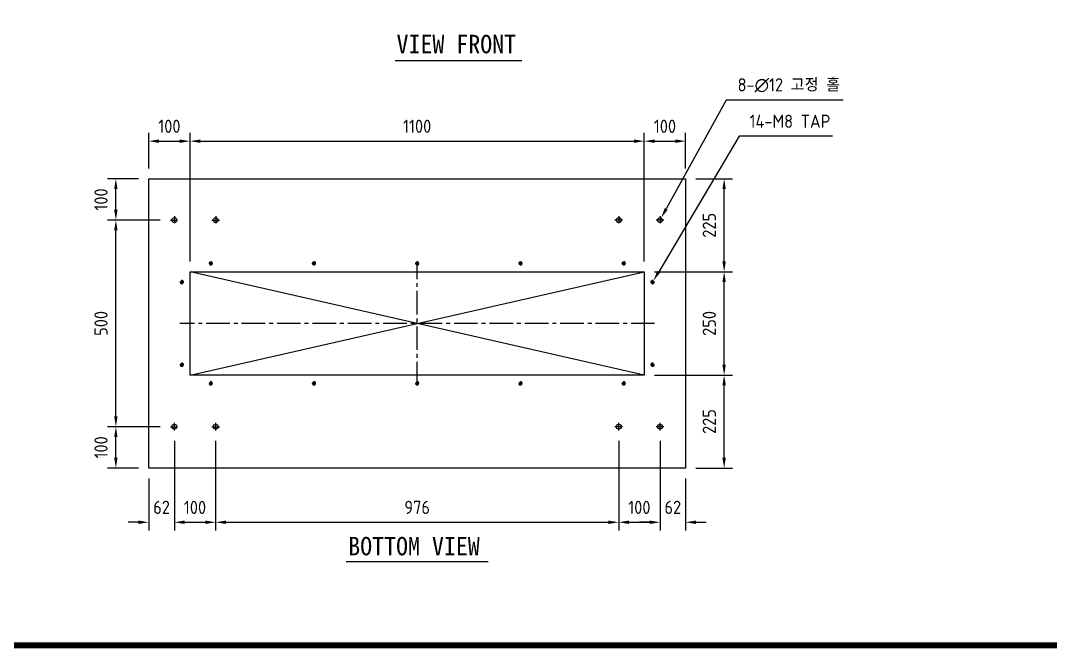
# Model space of a CAD drawing. Header units: millimetres. Extents: x -8980 to 16421, y 0 to 6237.
# Drawn here: x -6741 to -4247, y 98 to 1617 of the extents above; entities that cross this region are included whole.
import ezdxf
from ezdxf.enums import TextEntityAlignment as Align

# ---------------------------------------------------------------- set-up
doc = ezdxf.new("R2010")
doc.units = ezdxf.units.MM
for name, pattern in [('CENTER', [50.8, 31.75, -6.35, 6.35, -6.35]), ('CENTER1', [10, 7, -1, 1, -1]), ('CENTER2', [28.575, 19.05, -3.175, 3.175, -3.175])]:
    doc.linetypes.add(name, pattern=pattern)
for name, color, linetype in [('CENTER', 1, 'CENTER'), ('CL', 1, 'CENTER'), ('FORMAT-1', 7, 'Continuous'), ('THIN', 3, 'Continuous')]:
    doc.layers.add(name, color=color, linetype=linetype)
doc.styles.add('HAN', font='')
doc.styles.get("Standard").update_dxf_attribs({"font": 'ISOCP.SHX', "bigfont": 'WHGTXT.SHX'})
doc.styles.get('HAN').set_extended_font_data('GulimChe')
doc.dimstyles.new('PS-10', dxfattribs={"dimscale": 10, "dimtxt": 3.2, "dimasz": 2.5, "dimexe": 2, "dimexo": 2.5, "dimgap": 2, "dimtad": 1, "dimtoh": 1, "dimrnd": 0.05, "dimzin": 12, "dimdsep": 46, "dimtxsty": 'Standard', "dimcen": 0, "dimclrt": 2, "dimazin": 3, "dimtfac": 1, "dimtofl": 0, "dimtmove": 0, "dimatfit": 3, "dimfxl": 0, "dimtolj": 1, "dimtzin": 0, "dimarcsym": 0})

# ---------------------------------------------------------------- blocks, each defined once
blk = doc.blocks.new('format-3')
at = {"layer": 'FORMAT-1', "const_width": 0.7}
blk.add_lwpolyline([(13, 5), (13, 292), (415, 292), (415, 5)], close=True, dxfattribs=at)
at = {"style": 'HAN'}
for tag, height, p in [('MODEL-NAME', 3, (386.6, 31.53)), ('SCALE', 2.7, (321.31, 26.29)), ('PART-NAME', 3, (386.6, 26.29)), ('PART-NO', 3, (386.6, 21.01)), ('DRA-BY', 3, (261.22, 19.44)), ('CH-BY', 3, (277.71, 19.44)), ('APP-BY', 3, (294.2, 19.44)), ('관련업체', 3, (334.02, 9.26)), ('DRA-DATE', 2.5, (261.22, 7.48)), ('CH-DATE', 2.5, (277.71, 7.48)), ('APP-DATE', 2.5, (294.2, 7.48))]:
    blk.add_attdef(tag, text='', height=height, dxfattribs=at).set_placement(p, align=Align.MIDDLE_CENTER)
blk = doc.blocks.new('*D135')
at = {"color": 0, "lineweight": -2}
for p, q in [((-6368.5, 600), (-6368.5, 382.9)), ((-6430.5, 509.2), (-6430.5, 382.9)), ((-6455.5, 402.9), (-6480.5, 402.9)), ((-6343.5, 402.9), (-6318.5, 402.9))]:
    blk.add_line(p, q, dxfattribs=at)
at = {"color": 0}
for points in [[(-6455.5, 407.1), (-6455.5, 398.8), (-6430.5, 402.9)], [(-6343.5, 407.1), (-6343.5, 398.8), (-6368.5, 402.9)]]:
    blk.add_solid(points, dxfattribs=at)
at = {"layer": 'DEFPOINTS', "color": 0}
for p in [(-6368.5, 625, 0), (-6430.5, 534.2, 0), (-6368.5, 402.9)]:
    blk.add_point(p, dxfattribs=at)
at = {"color": 2, "insert": (-6399.5, 439), "char_height": 32, "attachment_point": 5}
blk.add_mtext('\\A1;62', dxfattribs=at)
blk = doc.blocks.new('*D136')
at = {"color": 0, "lineweight": -2}
for p, q in [((-5032.1, 1424.3), (-5177.5, 1161.4)), ((-4748.9, 1424.3), (-5032.1, 1424.3))]:
    blk.add_line(p, q, dxfattribs=at)
at = {"color": 0}
blk.add_solid([(-5181.1, 1163.4), (-5173.8, 1159.4), (-5189.6, 1139.5)], dxfattribs=at)
at = {"layer": 'DEFPOINTS', "color": 0}
for p in [(-5195.4, 1129), (-5189.6, 1139.5)]:
    blk.add_point(p, dxfattribs=at)
at = {"color": 2, "insert": (-4880.5, 1460.6), "char_height": 32, "attachment_point": 5}
blk.add_mtext('\\A1;8-∅12 고정 홀', dxfattribs=at)
blk = doc.blocks.new('*D137')
at = {"color": 0, "lineweight": -2}
for p, q in [((-6368.5, 600), (-6368.5, 382.9)), ((-6268.5, 600), (-6268.5, 382.9)), ((-6343.5, 402.9), (-6293.5, 402.9))]:
    blk.add_line(p, q, dxfattribs=at)
at = {"color": 0}
for points in [[(-6343.5, 407.1), (-6343.5, 398.8), (-6368.5, 402.9)], [(-6293.5, 407.1), (-6293.5, 398.8), (-6268.5, 402.9)]]:
    blk.add_solid(points, dxfattribs=at)
at = {"layer": 'DEFPOINTS', "color": 0}
for p in [(-6368.5, 625, 0), (-6268.5, 625, 0), (-6268.5, 402.9)]:
    blk.add_point(p, dxfattribs=at)
at = {"color": 2, "insert": (-6318.5, 438.9), "char_height": 32, "attachment_point": 5}
blk.add_mtext('\\A1;100', dxfattribs=at)
blk = doc.blocks.new('*D138')
at = {"color": 0, "lineweight": -2}
for p, q in [((-6268.5, 600), (-6268.5, 382.9)), ((-5292.5, 600), (-5292.5, 382.9)), ((-6243.5, 402.9), (-5317.5, 402.9))]:
    blk.add_line(p, q, dxfattribs=at)
at = {"color": 0}
for points in [[(-6243.5, 407.1), (-6243.5, 398.8), (-6268.5, 402.9)], [(-5317.5, 407.1), (-5317.5, 398.8), (-5292.5, 402.9)]]:
    blk.add_solid(points, dxfattribs=at)
at = {"layer": 'DEFPOINTS', "color": 0}
for p in [(-6268.5, 625, 0), (-5292.5, 625, 0), (-5292.5, 402.9)]:
    blk.add_point(p, dxfattribs=at)
at = {"color": 2, "insert": (-5780.5, 438.9), "char_height": 32, "attachment_point": 5}
blk.add_mtext('\\A1;976', dxfattribs=at)
blk = doc.blocks.new('*D139')
at = {"color": 0, "lineweight": -2}
for p, q in [((-5292.5, 600), (-5292.5, 382.9)), ((-5192.5, 600), (-5192.5, 382.9)), ((-5267.5, 402.9), (-5217.5, 402.9))]:
    blk.add_line(p, q, dxfattribs=at)
at = {"color": 0}
for points in [[(-5267.5, 407.1), (-5267.5, 398.8), (-5292.5, 402.9)], [(-5217.5, 407.1), (-5217.5, 398.8), (-5192.5, 402.9)]]:
    blk.add_solid(points, dxfattribs=at)
at = {"layer": 'DEFPOINTS', "color": 0}
for p in [(-5292.5, 625, 0), (-5192.5, 625, 0), (-5192.5, 402.9)]:
    blk.add_point(p, dxfattribs=at)
at = {"color": 2, "insert": (-5242.5, 438.9), "char_height": 32, "attachment_point": 5}
blk.add_mtext('\\A1;100', dxfattribs=at)
blk = doc.blocks.new('*D140')
at = {"color": 0, "lineweight": -2}
for p, q in [((-5192.5, 600), (-5192.5, 382.9)), ((-5130.5, 509.2), (-5130.5, 382.9)), ((-5217.5, 402.9), (-5242.5, 402.9)), ((-5105.5, 402.9), (-5080.5, 402.9))]:
    blk.add_line(p, q, dxfattribs=at)
at = {"color": 0}
for points in [[(-5217.5, 407.1), (-5217.5, 398.8), (-5192.5, 402.9)], [(-5105.5, 407.1), (-5105.5, 398.8), (-5130.5, 402.9)]]:
    blk.add_solid(points, dxfattribs=at)
at = {"layer": 'DEFPOINTS', "color": 0}
for p in [(-5192.5, 625, 0), (-5130.5, 534.2, 0), (-5130.5, 402.9)]:
    blk.add_point(p, dxfattribs=at)
at = {"color": 2, "insert": (-5161.5, 439), "char_height": 32, "attachment_point": 5}
blk.add_mtext('\\A1;62', dxfattribs=at)
blk = doc.blocks.new('*D141')
at = {"color": 0, "lineweight": -2}
for p, q in [((-6402.7, 634.2), (-6530.1, 634.2)), ((-6510.1, 559.2), (-6510.1, 609.2)), ((-6455.5, 534.2), (-6530.1, 534.2))]:
    blk.add_line(p, q, dxfattribs=at)
at = {"color": 0}
for points in [[(-6514.3, 609.2), (-6506, 609.2), (-6510.1, 634.2)], [(-6514.3, 559.2), (-6506, 559.2), (-6510.1, 534.2)]]:
    blk.add_solid(points, dxfattribs=at)
at = {"layer": 'DEFPOINTS', "color": 0}
for p in [(-6510.1, 634.2), (-6377.7, 634.2, 0), (-6430.5, 534.2, 0)]:
    blk.add_point(p, dxfattribs=at)
at = {"color": 2, "insert": (-6546.1, 584.2), "char_height": 32, "attachment_point": 5, "rotation": 90}
blk.add_mtext('\\A1;100', dxfattribs=at)
blk = doc.blocks.new('*D142')
at = {"color": 0, "lineweight": -2}
for p, q in [((-6402.7, 1134.2), (-6530.1, 1134.2)), ((-6510.1, 659.2), (-6510.1, 1109.2)), ((-6402.7, 634.2), (-6530.1, 634.2))]:
    blk.add_line(p, q, dxfattribs=at)
at = {"color": 0}
for points in [[(-6514.3, 1109.2), (-6506, 1109.2), (-6510.1, 1134.2)], [(-6514.3, 659.2), (-6506, 659.2), (-6510.1, 634.2)]]:
    blk.add_solid(points, dxfattribs=at)
at = {"layer": 'DEFPOINTS', "color": 0}
for p in [(-6510.1, 1134.2), (-6377.7, 1134.2, 0), (-6377.7, 634.2, 0)]:
    blk.add_point(p, dxfattribs=at)
at = {"color": 2, "insert": (-6546.1, 884.2), "char_height": 32, "attachment_point": 5, "rotation": 90}
blk.add_mtext('\\A1;500', dxfattribs=at)
blk = doc.blocks.new('*D143')
at = {"color": 0, "lineweight": -2}
for p, q in [((-6455.5, 1234.2), (-6530.1, 1234.2)), ((-6510.1, 1159.2), (-6510.1, 1209.2)), ((-6402.7, 1134.2), (-6530.1, 1134.2))]:
    blk.add_line(p, q, dxfattribs=at)
at = {"color": 0}
for points in [[(-6514.3, 1209.2), (-6506, 1209.2), (-6510.1, 1234.2)], [(-6514.3, 1159.2), (-6506, 1159.2), (-6510.1, 1134.2)]]:
    blk.add_solid(points, dxfattribs=at)
at = {"layer": 'DEFPOINTS', "color": 0}
for p in [(-6510.1, 1234.2), (-6430.5, 1234.2, 0), (-6377.7, 1134.2, 0)]:
    blk.add_point(p, dxfattribs=at)
at = {"color": 2, "insert": (-6546.1, 1184.2), "char_height": 32, "attachment_point": 5, "rotation": 90}
blk.add_mtext('\\A1;100', dxfattribs=at)
blk = doc.blocks.new('*D144')
at = {"color": 0, "lineweight": -2}
for p, q in [((-5205.5, 759.2), (-5017.2, 759.2)), ((-5037.2, 559.2), (-5037.2, 734.2)), ((-5105.5, 534.2), (-5017.2, 534.2))]:
    blk.add_line(p, q, dxfattribs=at)
at = {"color": 0}
for points in [[(-5041.4, 734.2), (-5033.1, 734.2), (-5037.2, 759.2)], [(-5041.4, 559.2), (-5033.1, 559.2), (-5037.2, 534.2)]]:
    blk.add_solid(points, dxfattribs=at)
at = {"layer": 'DEFPOINTS', "color": 0}
for p in [(-5230.5, 759.2, 0), (-5037.2, 759.2), (-5130.5, 534.2, 0)]:
    blk.add_point(p, dxfattribs=at)
at = {"color": 2, "insert": (-5073.2, 646.7), "char_height": 32, "attachment_point": 5, "rotation": 90}
blk.add_mtext('\\A1;225', dxfattribs=at)
blk = doc.blocks.new('*D145')
at = {"color": 0, "lineweight": -2}
for p, q in [((-5205.5, 1009.2), (-5017.2, 1009.2)), ((-5037.2, 784.2), (-5037.2, 984.2)), ((-5205.5, 759.2), (-5017.2, 759.2))]:
    blk.add_line(p, q, dxfattribs=at)
at = {"color": 0}
for points in [[(-5041.4, 984.2), (-5033.1, 984.2), (-5037.2, 1009.2)], [(-5041.4, 784.2), (-5033.1, 784.2), (-5037.2, 759.2)]]:
    blk.add_solid(points, dxfattribs=at)
at = {"layer": 'DEFPOINTS', "color": 0}
for p in [(-5230.5, 1009.2, 0), (-5037.2, 1009.2), (-5230.5, 759.2, 0)]:
    blk.add_point(p, dxfattribs=at)
at = {"color": 2, "insert": (-5073.2, 884.2), "char_height": 32, "attachment_point": 5, "rotation": 90}
blk.add_mtext('\\A1;250', dxfattribs=at)
blk = doc.blocks.new('*D146')
at = {"color": 0, "lineweight": -2}
for p, q in [((-5105.5, 1234.2), (-5017.2, 1234.2)), ((-5037.2, 1034.2), (-5037.2, 1209.2)), ((-5205.5, 1009.2), (-5017.2, 1009.2))]:
    blk.add_line(p, q, dxfattribs=at)
at = {"color": 0}
for points in [[(-5041.4, 1209.2), (-5033.1, 1209.2), (-5037.2, 1234.2)], [(-5041.4, 1034.2), (-5033.1, 1034.2), (-5037.2, 1009.2)]]:
    blk.add_solid(points, dxfattribs=at)
at = {"layer": 'DEFPOINTS', "color": 0}
for p in [(-5130.5, 1234.2, 0), (-5037.2, 1234.2), (-5230.5, 1009.2, 0)]:
    blk.add_point(p, dxfattribs=at)
at = {"color": 2, "insert": (-5073.2, 1121.7), "char_height": 32, "attachment_point": 5, "rotation": 90}
blk.add_mtext('\\A1;225', dxfattribs=at)
blk = doc.blocks.new('*D147')
at = {"color": 0, "lineweight": -2}
for p, q in [((-6430.5, 1259.2), (-6430.5, 1345.3)), ((-6405.5, 1325.3), (-6355.5, 1325.3)), ((-6330.5, 1034.2), (-6330.5, 1345.3))]:
    blk.add_line(p, q, dxfattribs=at)
at = {"color": 0}
for points in [[(-6405.5, 1329.5), (-6405.5, 1321.1), (-6430.5, 1325.3)], [(-6355.5, 1329.5), (-6355.5, 1321.1), (-6330.5, 1325.3)]]:
    blk.add_solid(points, dxfattribs=at)
at = {"layer": 'DEFPOINTS', "color": 0}
for p in [(-6330.5, 1325.3), (-6430.5, 1234.2, 0), (-6330.5, 1009.2, 0)]:
    blk.add_point(p, dxfattribs=at)
at = {"color": 2, "insert": (-6380.5, 1361.3), "char_height": 32, "attachment_point": 5}
blk.add_mtext('\\A1;100', dxfattribs=at)
blk = doc.blocks.new('*D148')
at = {"color": 0, "lineweight": -2}
for p, q in [((-6330.5, 1034.2), (-6330.5, 1345.3)), ((-6305.5, 1325.3), (-5255.5, 1325.3)), ((-5230.5, 1034.2), (-5230.5, 1345.3))]:
    blk.add_line(p, q, dxfattribs=at)
at = {"color": 0}
for points in [[(-6305.5, 1329.5), (-6305.5, 1321.1), (-6330.5, 1325.3)], [(-5255.5, 1329.5), (-5255.5, 1321.1), (-5230.5, 1325.3)]]:
    blk.add_solid(points, dxfattribs=at)
at = {"layer": 'DEFPOINTS', "color": 0}
for p in [(-5230.5, 1325.3), (-6330.5, 1009.2, 0), (-5230.5, 1009.2, 0)]:
    blk.add_point(p, dxfattribs=at)
at = {"color": 2, "insert": (-5780.5, 1361.3), "char_height": 32, "attachment_point": 5}
blk.add_mtext('\\A1;1100', dxfattribs=at)
blk = doc.blocks.new('*D149')
at = {"color": 0, "lineweight": -2}
for p, q in [((-5230.5, 1034.2), (-5230.5, 1345.3)), ((-5205.5, 1325.3), (-5155.5, 1325.3)), ((-5130.5, 1259.2), (-5130.5, 1345.3))]:
    blk.add_line(p, q, dxfattribs=at)
at = {"color": 0}
for points in [[(-5205.5, 1329.5), (-5205.5, 1321.1), (-5230.5, 1325.3)], [(-5155.5, 1329.5), (-5155.5, 1321.1), (-5130.5, 1325.3)]]:
    blk.add_solid(points, dxfattribs=at)
at = {"layer": 'DEFPOINTS', "color": 0}
for p in [(-5130.5, 1325.3), (-5130.5, 1234.2, 0), (-5230.5, 1009.2, 0)]:
    blk.add_point(p, dxfattribs=at)
at = {"color": 2, "insert": (-5180.5, 1361.3), "char_height": 32, "attachment_point": 5}
blk.add_mtext('\\A1;100', dxfattribs=at)
blk = doc.blocks.new('*D134')
at = {"color": 0, "lineweight": -2}
for p, q in [((-5000.8, 1337.4), (-5195.7, 1009.2)), ((-4774.5, 1337.4), (-5000.8, 1337.4))]:
    blk.add_line(p, q, dxfattribs=at)
at = {"color": 0}
blk.add_solid([(-5199.2, 1011.3), (-5192.1, 1007.1), (-5208.4, 987.7)], dxfattribs=at)
at = {"layer": 'DEFPOINTS', "color": 0}
for p in [(-5212.5, 980.8), (-5208.4, 987.7)]:
    blk.add_point(p, dxfattribs=at)
at = {"color": 2, "insert": (-4877.7, 1373.4), "char_height": 32, "attachment_point": 5}
blk.add_mtext('\\A1;14-M8 TAP ', dxfattribs=at)

msp = doc.modelspace()

# ---------------------------------------------------------------- linework, layer by layer
for p, q in [((-5833.442, 1520.723, 0), (-5527.483, 1520.723, 0)), ((-5230.462, 759.244, 0), (-6330.462, 1009.244, 0)), ((-6330.462, 759.244, 0), (-5230.462, 1009.244, 0)), ((-5952.703, 308.03, 0), (-5608.222, 308.03, 0))]:
    msp.add_line(p, q)
at = {"color": 1, "linetype": 'CENTER2', "ltscale": 3}
for p, q in [((-5780.462, 734.244, 0), (-5780.462, 1034.244, 0)), ((-5205.462, 884.244, 0), (-6355.462, 884.244, 0))]:
    msp.add_line(p, q, dxfattribs=at)
at = {"color": 3, "elevation": 0}
for points in [[(-6430.462, 1234.244), (-5130.462, 1234.244), (-5130.462, 534.244), (-6430.462, 534.244)], [(-6330.462, 1009.244), (-5230.462, 1009.244), (-5230.462, 759.244), (-6330.462, 759.244)]]:
    msp.add_lwpolyline(points, close=True, dxfattribs=at)
at = {"color": 3}
for centre in [(-6368.462, 1134.244, 0), (-6268.462, 1134.244, 0), (-5292.462, 1134.244, 0), (-5192.462, 1134.244, 0), (-6368.462, 634.244, 0), (-6268.462, 634.244, 0), (-5292.462, 634.244, 0), (-5192.462, 634.244, 0)]:
    msp.add_circle(centre, 6, dxfattribs=at)
for centre in [(-6280.462, 1029.244, 0), (-6030.462, 1029.244, 0), (-5780.462, 1029.244, 0), (-5530.462, 1029.244, 0), (-5280.462, 1029.244, 0), (-6350.462, 984.244, 0), (-5210.462, 984.244, 0), (-6350.462, 784.244, 0), (-5210.462, 784.244, 0), (-6280.462, 739.244, 0), (-6030.462, 739.244, 0), (-5780.462, 739.244, 0), (-5530.462, 739.244, 0), (-5280.462, 739.244, 0)]:
    msp.add_circle(centre, 3.323)
at = {"layer": 'CENTER'}
for p, q in [((-6284.462, 1029.244, 0), (-6276.462, 1029.244, 0)), ((-6280.462, 1033.244, 0), (-6280.462, 1025.244, 0)), ((-6034.462, 1029.244, 0), (-6026.462, 1029.244, 0)), ((-6030.462, 1033.244, 0), (-6030.462, 1025.244, 0)), ((-5784.462, 1029.244, 0), (-5776.462, 1029.244, 0)), ((-5780.462, 1033.244, 0), (-5780.462, 1025.244, 0)), ((-5534.462, 1029.244, 0), (-5526.462, 1029.244, 0)), ((-5530.462, 1033.244, 0), (-5530.462, 1025.244, 0)), ((-5284.462, 1029.244, 0), (-5276.462, 1029.244, 0)), ((-5280.462, 1033.244, 0), (-5280.462, 1025.244, 0)), ((-6354.462, 984.244, 0), (-6346.462, 984.244, 0)), ((-6350.462, 980.244, 0), (-6350.462, 988.244, 0)), ((-5206.462, 984.244, 0), (-5214.462, 984.244, 0)), ((-5210.462, 980.244, 0), (-5210.462, 988.244, 0)), ((-6354.462, 784.244, 0), (-6346.462, 784.244, 0)), ((-6350.462, 780.244, 0), (-6350.462, 788.244, 0)), ((-5206.462, 784.244, 0), (-5214.462, 784.244, 0)), ((-5210.462, 780.244, 0), (-5210.462, 788.244, 0)), ((-6284.462, 739.244, 0), (-6276.462, 739.244, 0)), ((-6280.462, 735.244, 0), (-6280.462, 743.244, 0)), ((-6034.462, 739.244, 0), (-6026.462, 739.244, 0)), ((-6030.462, 735.244, 0), (-6030.462, 743.244, 0)), ((-5784.462, 739.244, 0), (-5776.462, 739.244, 0)), ((-5780.462, 735.244, 0), (-5780.462, 743.244, 0)), ((-5534.462, 739.244, 0), (-5526.462, 739.244, 0)), ((-5530.462, 735.244, 0), (-5530.462, 743.244, 0)), ((-5284.462, 739.244, 0), (-5276.462, 739.244, 0)), ((-5280.462, 735.244, 0), (-5280.462, 743.244, 0))]:
    msp.add_line(p, q, dxfattribs=at)
at = {"layer": 'CL', "linetype": 'CENTER1'}
for p, q in [((-6377.662, 1134.244, 0), (-6359.262, 1134.244, 0)), ((-6368.462, 1143.444, 0), (-6368.462, 1125.044, 0)), ((-6277.662, 1134.244, 0), (-6259.262, 1134.244, 0)), ((-6268.462, 1143.444, 0), (-6268.462, 1125.044, 0)), ((-5283.262, 1134.244, 0), (-5301.662, 1134.244, 0)), ((-5292.462, 1143.444, 0), (-5292.462, 1125.044, 0)), ((-5183.262, 1134.244, 0), (-5201.662, 1134.244, 0)), ((-5192.462, 1143.444, 0), (-5192.462, 1125.044, 0)), ((-6377.662, 634.244, 0), (-6359.262, 634.244, 0)), ((-6368.462, 625.044, 0), (-6368.462, 643.444, 0)), ((-6277.662, 634.244, 0), (-6259.262, 634.244, 0)), ((-6268.462, 625.044, 0), (-6268.462, 643.444, 0)), ((-5283.262, 634.244, 0), (-5301.662, 634.244, 0)), ((-5292.462, 625.044, 0), (-5292.462, 643.444, 0)), ((-5183.262, 634.244, 0), (-5201.662, 634.244, 0)), ((-5192.462, 625.044, 0), (-5192.462, 643.444, 0))]:
    msp.add_line(p, q, dxfattribs=at)
at = {"layer": 'THIN'}
for centre, start, end in [((-6280.462, 1029.244, 0), 255, 165), ((-6030.462, 1029.244, 0), 255, 165), ((-5780.462, 1029.244, 0), 255, 165), ((-5530.462, 1029.244, 0), 255, 165), ((-5280.462, 1029.244, 0), 255, 165), ((-6350.462, 984.244, 0), 195, 105), ((-5210.462, 984.244, 0), 75, 345), ((-6350.462, 784.244, 0), 195, 105), ((-5210.462, 784.244, 0), 75, 345), ((-6280.462, 739.244, 0), 195, 105), ((-6030.462, 739.244, 0), 195, 105), ((-5780.462, 739.244, 0), 195, 105), ((-5530.462, 739.244, 0), 195, 105), ((-5280.462, 739.244, 0), 195, 105)]:
    msp.add_arc(centre, 4, start, end, dxfattribs=at)

# ---------------------------------------------------------------- block references
at = {"xscale": 21, "yscale": 21, "zscale": 21}
msp.add_blockref('format-3', (-8979.919, 0), dxfattribs=at)

# ---------------------------------------------------------------- texts
at = {"color": 2, "style": 'HAN'}
for s, p in [('VIEW FRONT', (-5830.484, 1537.903, 0)), ('BOTTOM VIEW', (-5947.421, 322.765, 0))]:
    msp.add_text(s, height=44.8, dxfattribs=at).set_placement(p)

# ---------------------------------------------------------------- dimensions: what is measured, and where the dimension line sits
dim = msp.add_diameter_dim_2p(p1=(-5195.365, 1128.993, 0), p2=(-5189.559, 1139.495, 0), text='8-<> 고정 홀', dimstyle='PS-10')
dim.commit()
dim.dimension.update_dxf_attribs({"geometry": '*D136', "text_midpoint": (-4880.535, 1424.251, 0), "dimtype": 163})
dim = msp.add_diameter_dim_2p(p1=(-5212.504, 980.804, 0), p2=(-5208.42, 987.683, 0), text='14-<> TAP ', dimstyle='PS-10', override={"dimpost": 'M<>'})
dim.commit()
dim.dimension.update_dxf_attribs({"geometry": '*D134', "text_midpoint": (-4877.659, 1337.427, 0), "dimtype": 163})
for base, p1, p2, picture, middle in [((-6330.462, 1325.302, 0), (-6430.462, 1234.244, 0), (-6330.462, 1009.244, 0), '*D147', (-6380.462, 1361.302, 0)), ((-5230.462, 1325.302, 0), (-6330.462, 1009.244, 0), (-5230.462, 1009.244, 0), '*D148', (-5780.462, 1361.302, 0)), ((-5130.462, 1325.302, 0), (-5230.462, 1009.244, 0), (-5130.462, 1234.244, 0), '*D149', (-5180.462, 1361.302, 0)), ((-6268.462, 402.95, 0), (-6368.462, 625.044, 0), (-6268.462, 625.044, 0), '*D137', (-6318.462, 438.95, 0))]:
    dim = msp.add_linear_dim(base=base, p1=p1, p2=p2, dimstyle='PS-10')
    dim.commit()
    dim.dimension.update_dxf_attribs({"geometry": picture, "text_midpoint": middle})
for base, p1, p2, picture, middle in [((-6510.127, 1234.244, 0), (-6377.662, 1134.244, 0), (-6430.462, 1234.244, 0), '*D143', (-6546.127, 1184.244, 0)), ((-5037.232, 1234.244, 0), (-5230.462, 1009.244, 0), (-5130.462, 1234.244, 0), '*D146', (-5073.235, 1121.744, 0)), ((-6510.127, 1134.244, 0), (-6377.662, 634.244, 0), (-6377.662, 1134.244, 0), '*D142', (-6546.127, 884.244, 0)), ((-5037.232, 1009.244, 0), (-5230.462, 759.244, 0), (-5230.462, 1009.244, 0), '*D145', (-5073.235, 884.244, 0)), ((-5037.232, 759.244, 0), (-5130.462, 534.244, 0), (-5230.462, 759.244, 0), '*D144', (-5073.235, 646.744, 0)), ((-6510.127, 634.244, 0), (-6430.462, 534.244, 0), (-6377.662, 634.244, 0), '*D141', (-6546.127, 584.244, 0))]:
    dim = msp.add_linear_dim(base=base, p1=p1, p2=p2, angle=90, dimstyle='PS-10')
    dim.commit()
    dim.dimension.update_dxf_attribs({"geometry": picture, "text_midpoint": middle})
dim = msp.add_linear_dim(base=(-6368.462, 402.95, 0), p1=(-6430.462, 534.244, 0), p2=(-6368.462, 625.044, 0), dimstyle='PS-10')
dim.commit()
dim.dimension.update_dxf_attribs({"geometry": '*D135', "text_midpoint": (-6399.462, 402.95, 0), "dimtype": 160})
for base, p1, p2, picture, middle in [((-5292.462, 402.95, 0), (-6268.462, 625.044, 0), (-5292.462, 625.044, 0), '*D138', (-5780.462, 438.95, 0)), ((-5192.462, 402.95, 0), (-5292.462, 625.044, 0), (-5192.462, 625.044, 0), '*D139', (-5242.462, 438.95, 0))]:
    dim = msp.add_linear_dim(base=base, p1=p1, p2=p2, dimstyle='PS-10', override={"dimtmove": 1})
    dim.commit()
    dim.dimension.update_dxf_attribs({"geometry": picture, "text_midpoint": middle})
dim = msp.add_linear_dim(base=(-5130.462, 402.95, 0), p1=(-5192.462, 625.044, 0), p2=(-5130.462, 534.244, 0), dimstyle='PS-10', override={"dimtmove": 1})
dim.commit()
dim.dimension.update_dxf_attribs({"geometry": '*D140', "text_midpoint": (-5161.462, 402.95, 0), "dimtype": 160})

doc.saveas('drawing.dxf')
